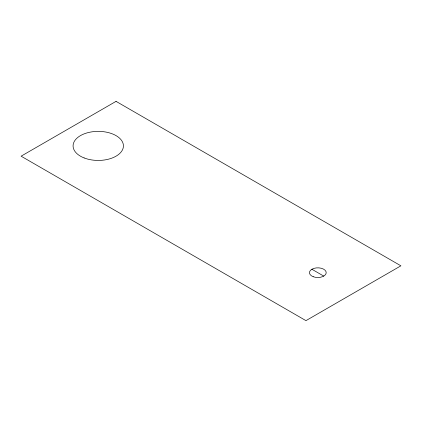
<?xml version="1.0" encoding="UTF-8"?>
<svg xmlns="http://www.w3.org/2000/svg" width="422" height="422" viewBox="0 0 422 422"><rect width="100%" height="100%" fill="white"/><g stroke="black" fill="none" stroke-linecap="round" stroke-linejoin="round"><path stroke-width="0.63" d="M311.884 269.247L323.753 276.099M116.05 101.364L21.1 156.182L305.95 320.636L400.9 265.818L116.05 101.364M84.136 157.939A25.178 14.538 0 0 0 123.361 146.94A25.178 14.538 0 0 0 87.243 132.83A25.178 14.538 0 0 0 84.136 157.939M313.229 276.726A8.393 4.848 0 0 0 326.201 272.939A8.393 4.848 0 0 0 314.026 268.35A8.393 4.848 0 0 0 313.229 276.726"/></g></svg>
